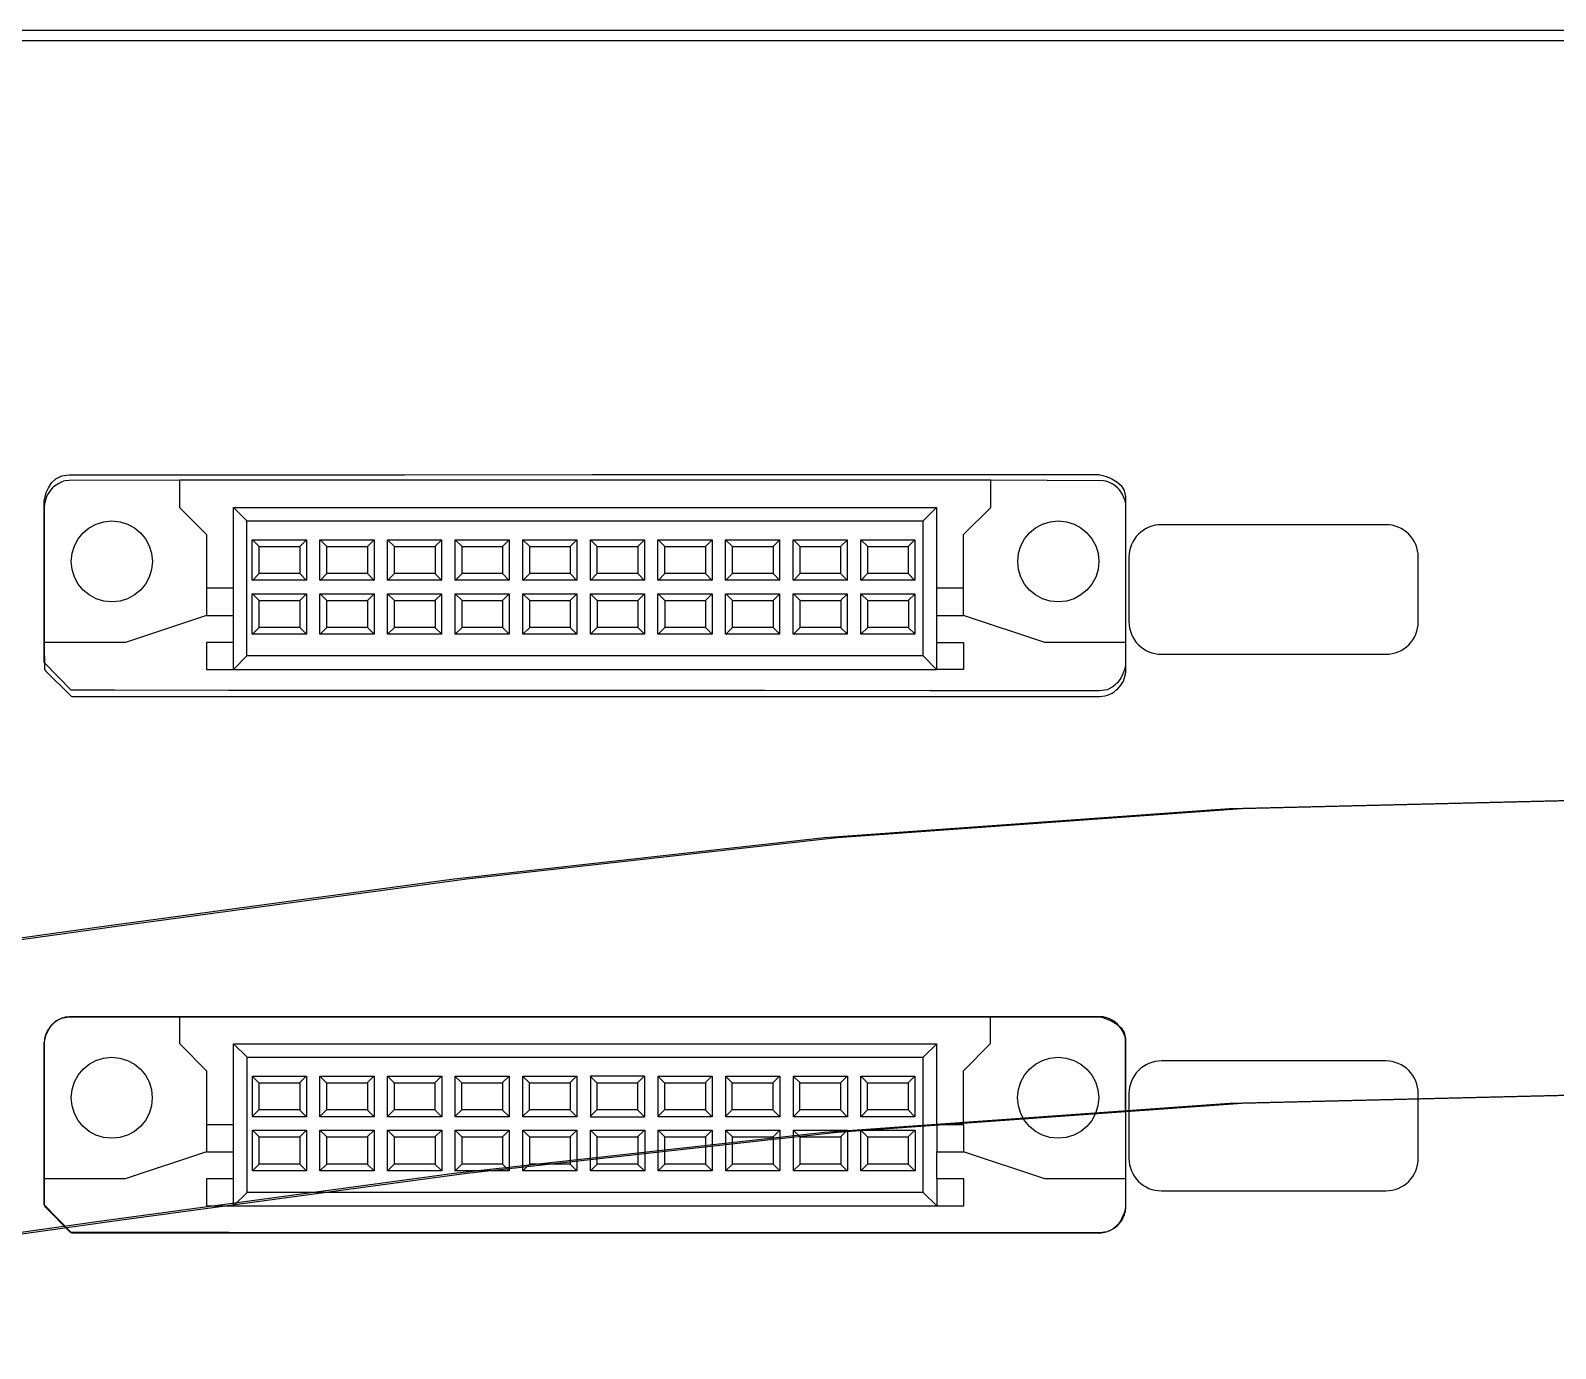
# Model space of a CAD drawing. Header units: metres. Extents: x 0 to 595, y 0 to 842.
# Drawn here: x 302 to 357.3, y 508.3 to 556.1 of the extents above; entities that cross this region are included whole.
import ezdxf

# ---------------------------------------------------------------- set-up
doc = ezdxf.new("R2010")
doc.units = ezdxf.units.M
doc.layers.add('SCHEMATICS', color=7, linetype='Continuous')

msp = doc.modelspace()

# ---------------------------------------------------------------- linework, layer by layer
at = {"layer": 'SCHEMATICS', "color": 7}
for p, q in [((402.861, 556.114), (219.936, 556.114)), ((223.3, 555.753), (397.534, 555.753)), ((302.729, 539.443), (302.628, 539.295)), ((302.801, 539.523), (302.729, 539.443)), ((302.879, 539.59), (302.801, 539.523)), ((303.027, 539.683), (302.879, 539.59)), ((303.146, 539.74), (303.027, 539.683)), ((303.207, 539.763), (303.146, 539.74)), ((303.267, 539.778), (303.207, 539.763)), ((303.405, 539.79), (303.267, 539.778)), ((307.409, 539.799), (303.405, 539.79)), ((336.836, 539.8), (307.409, 539.8)), ((307.409, 539.8), (307.409, 538.817)), ((336.836, 538.817), (336.836, 539.8)), ((340.922, 539.784), (336.836, 539.799)), ((341.009, 539.766), (340.922, 539.784)), ((341.088, 539.744), (341.009, 539.766)), ((341.171, 539.708), (341.088, 539.744)), ((341.264, 539.658), (341.171, 539.708)), ((341.352, 539.6), (341.264, 539.658)), ((341.435, 539.532), (341.352, 539.6)), ((341.505, 539.453), (341.435, 539.532)), ((341.562, 539.382), (341.505, 539.453)), ((341.609, 539.306), (341.562, 539.382)), ((302.503, 533.185), (302.503, 539.056)), ((302.52, 538.99), (302.504, 538.849)), ((302.504, 538.849), (302.504, 533.919)), ((302.555, 539.133), (302.52, 538.99)), ((302.585, 539.215), (302.555, 539.133)), ((302.628, 539.295), (302.585, 539.215)), ((341.667, 539.181), (341.609, 539.306)), ((341.712, 539.066), (341.667, 539.181)), ((341.724, 539.001), (341.712, 539.066)), ((341.732, 538.943), (341.724, 539.001)), ((341.739, 533.919), (341.732, 538.943)), ((307.409, 538.817), (308.39, 537.839)), ((309.365, 535.881), (309.365, 538.818)), ((309.856, 538.329), (309.365, 538.818)), ((309.365, 538.818), (334.868, 538.818)), ((309.856, 533.428), (309.856, 538.329)), ((309.856, 538.329), (334.381, 538.329)), ((334.381, 538.329), (334.869, 538.818)), ((334.381, 533.428), (334.381, 538.329)), ((334.879, 535.879), (334.879, 538.816)), ((335.855, 537.839), (336.836, 538.817)), ((308.39, 537.839), (308.39, 535.88)), ((335.855, 535.88), (335.855, 537.839)), ((351.171, 538.19), (343.029, 538.19)), ((310.301, 537.395), (310.056, 537.644)), ((310.303, 537.394), (311.778, 537.394)), ((310.303, 536.416), (310.303, 537.394)), ((311.775, 537.395), (312.02, 537.644)), ((311.778, 537.394), (311.778, 536.416)), ((312.753, 537.395), (312.507, 537.644)), ((312.755, 537.394), (314.227, 537.394)), ((312.755, 536.416), (312.755, 537.394)), ((314.225, 537.395), (314.47, 537.644)), ((314.227, 537.394), (314.227, 536.416)), ((315.205, 537.395), (314.959, 537.644)), ((315.207, 537.394), (316.679, 537.394)), ((315.207, 536.416), (315.207, 537.394)), ((316.677, 537.395), (316.923, 537.644)), ((316.679, 537.394), (316.679, 536.416)), ((317.658, 537.395), (317.41, 537.644)), ((317.659, 537.394), (319.128, 537.394)), ((317.659, 536.416), (317.659, 537.394)), ((319.126, 537.395), (319.372, 537.644)), ((319.128, 537.394), (319.128, 536.416)), ((320.112, 537.395), (319.866, 537.644)), ((320.113, 537.394), (321.582, 537.394)), ((320.113, 536.416), (320.113, 537.394)), ((321.581, 537.395), (321.826, 537.644)), ((321.582, 537.394), (321.582, 536.416)), ((322.563, 537.395), (322.317, 537.644)), ((322.564, 537.394), (324.031, 537.394)), ((322.564, 536.416), (322.564, 537.394)), ((324.03, 537.395), (324.279, 537.644)), ((324.031, 537.394), (324.031, 536.416)), ((325.015, 537.395), (324.768, 537.644)), ((325.017, 537.394), (326.49, 537.394)), ((325.017, 536.416), (325.017, 537.394)), ((326.489, 537.395), (326.732, 537.644)), ((326.49, 537.394), (326.49, 536.416)), ((327.465, 537.395), (327.22, 537.644)), ((327.466, 537.394), (328.941, 537.394)), ((327.466, 536.416), (327.466, 537.394)), ((328.939, 537.395), (329.182, 537.644)), ((328.941, 537.394), (328.941, 536.416)), ((329.922, 537.395), (329.677, 537.644)), ((329.92, 537.394), (331.392, 537.394)), ((329.92, 536.416), (329.92, 537.394)), ((331.392, 537.394), (331.392, 536.416)), ((331.393, 537.395), (331.636, 537.644)), ((332.373, 537.394), (332.126, 537.643)), ((332.373, 537.394), (333.843, 537.394)), ((332.373, 536.416), (332.373, 537.394)), ((333.843, 537.394), (334.089, 537.643)), ((333.843, 537.394), (333.843, 536.416)), ((341.851, 537.017), (341.851, 534.665)), ((352.346, 534.665), (352.346, 537.017)), ((310.056, 536.171), (310.301, 536.417)), ((311.778, 536.416), (310.303, 536.416)), ((311.775, 536.417), (312.02, 536.171)), ((312.507, 536.171), (312.753, 536.417)), ((314.227, 536.416), (312.755, 536.416)), ((314.225, 536.417), (314.47, 536.171)), ((314.959, 536.171), (315.205, 536.417)), ((316.679, 536.416), (315.207, 536.416)), ((316.677, 536.417), (316.923, 536.171)), ((317.41, 536.171), (317.658, 536.417)), ((319.128, 536.416), (317.659, 536.416)), ((319.126, 536.417), (319.372, 536.171)), ((319.866, 536.171), (320.112, 536.417)), ((321.582, 536.416), (320.113, 536.416)), ((321.581, 536.417), (321.826, 536.171)), ((322.317, 536.171), (322.563, 536.417)), ((324.031, 536.416), (322.564, 536.416)), ((324.03, 536.417), (324.279, 536.171)), ((324.768, 536.171), (325.015, 536.417)), ((326.49, 536.416), (325.017, 536.416)), ((326.489, 536.417), (326.732, 536.171)), ((327.22, 536.171), (327.465, 536.417)), ((328.941, 536.416), (327.466, 536.416)), ((328.939, 536.417), (329.182, 536.171)), ((329.677, 536.171), (329.922, 536.417)), ((331.392, 536.416), (329.92, 536.416)), ((331.393, 536.417), (331.636, 536.171)), ((332.125, 536.17), (332.372, 536.416)), ((333.843, 536.416), (332.373, 536.416)), ((333.843, 536.416), (334.089, 536.17)), ((310.3, 535.438), (310.055, 535.684)), ((311.774, 535.438), (312.019, 535.684)), ((312.752, 535.438), (312.506, 535.684)), ((314.224, 535.438), (314.469, 535.684)), ((315.205, 535.438), (314.959, 535.684)), ((316.677, 535.438), (316.923, 535.684)), ((317.658, 535.438), (317.41, 535.684)), ((319.126, 535.438), (319.372, 535.684)), ((320.112, 535.438), (319.866, 535.684)), ((321.581, 535.438), (321.826, 535.684)), ((322.564, 535.438), (322.318, 535.684)), ((324.031, 535.438), (324.28, 535.684)), ((325.017, 535.438), (324.77, 535.684)), ((326.491, 535.438), (326.734, 535.684)), ((327.468, 535.438), (327.223, 535.684)), ((328.942, 535.438), (329.185, 535.684)), ((329.922, 535.438), (329.677, 535.684)), ((331.393, 535.438), (331.636, 535.684)), ((332.374, 535.438), (332.127, 535.684)), ((333.845, 535.438), (334.091, 535.684)), ((310.303, 535.436), (311.778, 535.436)), ((310.303, 534.456), (310.303, 535.436)), ((311.778, 535.436), (311.778, 534.456)), ((312.756, 535.436), (314.228, 535.436)), ((312.756, 534.456), (312.756, 535.436)), ((314.228, 535.436), (314.228, 534.456)), ((315.209, 535.436), (316.681, 535.436)), ((315.209, 534.456), (315.209, 535.436)), ((316.681, 535.436), (316.681, 534.456)), ((317.662, 535.436), (319.131, 535.436)), ((317.662, 534.456), (317.662, 535.436)), ((319.131, 535.436), (319.131, 534.456)), ((320.117, 535.436), (321.586, 535.436)), ((320.117, 534.456), (320.117, 535.436)), ((321.586, 535.436), (321.586, 534.456)), ((322.569, 535.436), (324.036, 535.436)), ((322.569, 534.456), (322.569, 535.436)), ((324.036, 535.436), (324.036, 534.456)), ((325.022, 535.436), (326.495, 535.436)), ((325.022, 534.456), (325.022, 535.436)), ((326.495, 535.436), (326.495, 534.456)), ((327.472, 535.436), (328.947, 535.436)), ((327.472, 534.456), (327.472, 535.436)), ((328.947, 535.436), (328.947, 534.456)), ((329.927, 535.436), (331.399, 535.436)), ((329.927, 534.456), (329.927, 535.436)), ((331.399, 535.436), (331.399, 534.456)), ((332.38, 535.436), (333.85, 535.436)), ((332.38, 534.456), (332.38, 535.436)), ((333.85, 535.436), (333.85, 534.456)), ((308.39, 534.9), (305.445, 533.919)), ((309.365, 533.92), (309.365, 534.901)), ((310.055, 534.215), (310.3, 534.458)), ((311.778, 534.456), (310.303, 534.456)), ((311.774, 534.458), (312.019, 534.215)), ((312.506, 534.215), (312.752, 534.458)), ((314.228, 534.456), (312.756, 534.456)), ((314.224, 534.458), (314.469, 534.215)), ((314.959, 534.215), (315.205, 534.458)), ((316.681, 534.456), (315.209, 534.456)), ((316.677, 534.458), (316.923, 534.215)), ((317.41, 534.215), (317.658, 534.458)), ((319.131, 534.456), (317.662, 534.456)), ((319.126, 534.458), (319.372, 534.215)), ((319.866, 534.215), (320.112, 534.458)), ((321.586, 534.456), (320.117, 534.456)), ((321.581, 534.458), (321.826, 534.215)), ((322.318, 534.215), (322.564, 534.458)), ((324.036, 534.456), (322.569, 534.456)), ((324.031, 534.458), (324.28, 534.215)), ((324.77, 534.215), (325.017, 534.458)), ((326.495, 534.456), (325.022, 534.456)), ((326.491, 534.458), (326.734, 534.215)), ((327.223, 534.215), (327.468, 534.458)), ((328.947, 534.456), (327.472, 534.456)), ((328.942, 534.458), (329.185, 534.215)), ((329.677, 534.215), (329.922, 534.458)), ((331.399, 534.456), (329.927, 534.456)), ((331.393, 534.458), (331.636, 534.215)), ((332.127, 534.215), (332.374, 534.458)), ((333.85, 534.456), (332.38, 534.456)), ((333.845, 534.458), (334.091, 534.215)), ((334.879, 533.918), (334.879, 534.899)), ((338.798, 533.919), (335.855, 534.9)), ((305.445, 533.919), (302.504, 533.919)), ((302.504, 533.919), (302.507, 532.975)), ((334.868, 533.92), (335.851, 533.92)), ((334.879, 532.94), (334.879, 533.918)), ((335.851, 533.92), (335.851, 532.942)), ((341.74, 533.919), (338.798, 533.919)), ((341.736, 532.855), (341.739, 533.919)), ((309.856, 533.428), (309.365, 532.942)), ((334.381, 533.428), (309.856, 533.428)), ((334.381, 533.428), (334.869, 532.942)), ((343.029, 533.489), (351.171, 533.489)), ((303.477, 532.183), (302.503, 533.185)), ((302.507, 532.975), (302.513, 532.956)), ((302.513, 532.956), (302.516, 532.947)), ((302.516, 532.947), (302.517, 532.941)), ((302.517, 532.941), (302.526, 532.926)), ((302.526, 532.926), (302.564, 532.882)), ((302.564, 532.882), (303.437, 532.006)), ((309.365, 532.942), (334.868, 532.942)), ((335.851, 532.942), (334.868, 532.942)), ((341.706, 532.686), (341.724, 532.771)), ((341.724, 532.771), (341.736, 532.855)), ((341.312, 532.126), (341.381, 532.182)), ((341.381, 532.182), (341.445, 532.237)), ((341.445, 532.237), (341.559, 532.369)), ((341.559, 532.369), (341.604, 532.443)), ((341.604, 532.443), (341.648, 532.516)), ((341.648, 532.516), (341.682, 532.597)), ((341.682, 532.597), (341.706, 532.686)), ((303.437, 532.006), (303.464, 531.982)), ((303.464, 531.982), (303.48, 531.973)), ((303.48, 531.973), (303.519, 531.961)), ((303.519, 531.961), (303.536, 531.96)), ((303.536, 531.96), (340.791, 531.96)), ((340.791, 531.96), (340.982, 531.982)), ((340.982, 531.982), (341.07, 532.012)), ((341.07, 532.012), (341.163, 532.041)), ((341.163, 532.041), (341.238, 532.083)), ((341.238, 532.083), (341.312, 532.126)), ((302.798, 520.066), (302.726, 519.987)), ((302.876, 520.137), (302.798, 520.066)), ((303.024, 520.23), (302.876, 520.137)), ((303.143, 520.285), (303.024, 520.23)), ((303.204, 520.306), (303.143, 520.285)), ((303.264, 520.324), (303.204, 520.306)), ((303.402, 520.336), (303.264, 520.324)), ((307.406, 520.344), (303.402, 520.336)), ((336.833, 520.344), (307.406, 520.344)), ((307.406, 520.344), (307.406, 519.366)), ((336.833, 519.366), (336.833, 520.344)), ((340.919, 520.333), (336.833, 520.344)), ((341.006, 520.315), (340.919, 520.333)), ((341.085, 520.288), (341.006, 520.315)), ((341.168, 520.257), (341.085, 520.288)), ((341.261, 520.207), (341.168, 520.257)), ((341.349, 520.146), (341.261, 520.207)), ((341.432, 520.078), (341.349, 520.146)), ((341.502, 519.999), (341.432, 520.078)), ((302.517, 519.535), (302.501, 519.39)), ((302.552, 519.676), (302.517, 519.535)), ((302.582, 519.765), (302.552, 519.676)), ((302.625, 519.843), (302.582, 519.765)), ((302.726, 519.987), (302.625, 519.843)), ((341.559, 519.928), (341.502, 519.999)), ((341.606, 519.855), (341.559, 519.928)), ((341.664, 519.726), (341.606, 519.855)), ((341.709, 519.609), (341.664, 519.726)), ((341.721, 519.55), (341.709, 519.609)), ((341.729, 519.492), (341.721, 519.55)), ((341.736, 514.462), (341.729, 519.492)), ((302.501, 519.39), (302.501, 514.462)), ((302.503, 513.516), (302.503, 519.39)), ((307.406, 519.366), (308.387, 518.385)), ((309.373, 516.417), (309.373, 519.365)), ((309.864, 518.873), (309.373, 519.365)), ((309.373, 519.365), (334.876, 519.365)), ((334.389, 518.873), (334.877, 519.365)), ((334.876, 516.417), (334.876, 519.365)), ((335.852, 518.385), (336.833, 519.366)), ((308.387, 518.385), (308.387, 516.418)), ((309.864, 513.968), (309.864, 518.873)), ((309.864, 518.873), (334.389, 518.873)), ((334.389, 513.968), (334.389, 518.873)), ((335.852, 516.418), (335.852, 518.385)), ((351.171, 518.737), (343.029, 518.737)), ((310.291, 517.948), (310.046, 518.191)), ((310.3, 517.945), (311.775, 517.945)), ((310.3, 516.961), (310.3, 517.945)), ((311.765, 517.948), (312.01, 518.191)), ((311.775, 517.945), (311.775, 516.961)), ((312.743, 517.948), (312.497, 518.191)), ((312.752, 517.945), (314.224, 517.945)), ((312.752, 516.961), (312.752, 517.945)), ((314.215, 517.948), (314.46, 518.191)), ((314.224, 517.945), (314.224, 516.961)), ((315.195, 517.948), (314.949, 518.191)), ((315.204, 517.945), (316.676, 517.945)), ((315.204, 516.961), (315.204, 517.945)), ((316.667, 517.948), (316.913, 518.191)), ((316.676, 517.945), (316.676, 516.961)), ((317.648, 517.948), (317.4, 518.191)), ((317.656, 517.945), (319.125, 517.945)), ((317.656, 516.961), (317.656, 517.945)), ((319.116, 517.948), (319.362, 518.191)), ((319.125, 517.945), (319.125, 516.961)), ((320.102, 517.948), (319.856, 518.191)), ((320.11, 517.945), (321.579, 517.945)), ((320.11, 516.961), (320.11, 517.945)), ((321.571, 517.948), (321.816, 518.191)), ((321.579, 517.945), (321.579, 516.961)), ((322.553, 517.948), (322.307, 518.191)), ((324.277, 518.189), (322.315, 518.189)), ((322.315, 518.189), (322.315, 516.717)), ((322.561, 517.945), (324.028, 517.945)), ((322.561, 516.961), (322.561, 517.945)), ((324.02, 517.948), (324.269, 518.191)), ((324.028, 517.945), (324.028, 516.961)), ((324.284, 516.716), (324.284, 518.188)), ((325.005, 517.948), (324.758, 518.191)), ((325.014, 517.945), (326.487, 517.945)), ((325.014, 516.961), (325.014, 517.945)), ((326.479, 517.948), (326.722, 518.191)), ((326.487, 517.945), (326.487, 516.961)), ((327.455, 517.948), (327.21, 518.191)), ((327.463, 517.945), (328.938, 517.945)), ((327.463, 516.961), (327.463, 517.945)), ((328.929, 517.948), (329.172, 518.191)), ((328.938, 517.945), (328.938, 516.961)), ((329.919, 517.946), (329.674, 518.189)), ((329.917, 517.945), (331.389, 517.945)), ((329.917, 516.961), (329.917, 517.945)), ((331.389, 517.945), (331.389, 516.961)), ((331.39, 517.946), (331.633, 518.189)), ((332.37, 517.945), (332.123, 518.188)), ((332.37, 517.945), (333.84, 517.945)), ((332.37, 516.961), (332.37, 517.945)), ((333.84, 517.945), (334.086, 518.188)), ((333.84, 517.945), (333.84, 516.961)), ((341.851, 517.559), (341.851, 515.204)), ((352.346, 515.204), (352.346, 517.559)), ((310.046, 516.719), (310.291, 516.964)), ((311.775, 516.961), (310.3, 516.961)), ((311.765, 516.964), (312.01, 516.719)), ((312.497, 516.719), (312.743, 516.964)), ((314.224, 516.961), (312.752, 516.961)), ((314.215, 516.964), (314.46, 516.719)), ((314.949, 516.719), (315.195, 516.964)), ((316.676, 516.961), (315.204, 516.961)), ((316.667, 516.964), (316.913, 516.719)), ((317.4, 516.719), (317.648, 516.964)), ((319.125, 516.961), (317.656, 516.961)), ((319.116, 516.964), (319.362, 516.719)), ((319.856, 516.719), (320.102, 516.964)), ((321.579, 516.961), (320.11, 516.961)), ((321.571, 516.964), (321.816, 516.719)), ((322.307, 516.719), (322.553, 516.964)), ((322.315, 516.717), (324.277, 516.717)), ((324.028, 516.961), (322.561, 516.961)), ((324.02, 516.964), (324.269, 516.719)), ((324.758, 516.719), (325.005, 516.964)), ((326.487, 516.961), (325.014, 516.961)), ((326.479, 516.964), (326.722, 516.719)), ((327.21, 516.719), (327.455, 516.964)), ((328.938, 516.961), (327.463, 516.961)), ((328.929, 516.964), (329.172, 516.719)), ((329.674, 516.717), (329.919, 516.962)), ((331.389, 516.961), (329.917, 516.961)), ((331.39, 516.962), (331.633, 516.717)), ((332.122, 516.716), (332.369, 516.961)), ((333.84, 516.961), (332.37, 516.961)), ((333.84, 516.961), (334.086, 516.716)), ((310.297, 515.982), (310.052, 516.225)), ((311.771, 515.982), (312.016, 516.225)), ((312.749, 515.982), (312.503, 516.225)), ((314.221, 515.982), (314.466, 516.225)), ((315.202, 515.982), (314.956, 516.225)), ((316.674, 515.982), (316.92, 516.225)), ((317.655, 515.982), (317.407, 516.225)), ((319.123, 515.982), (319.369, 516.225)), ((320.109, 515.982), (319.863, 516.225)), ((321.578, 515.982), (321.823, 516.225)), ((322.561, 515.982), (322.315, 516.225)), ((324.028, 515.982), (324.277, 516.225)), ((325.014, 515.982), (324.767, 516.225)), ((326.488, 515.982), (326.731, 516.225)), ((327.465, 515.982), (327.22, 516.225)), ((328.939, 515.982), (329.182, 516.225)), ((329.919, 515.982), (329.674, 516.225)), ((331.39, 515.982), (331.633, 516.225)), ((332.371, 515.982), (332.124, 516.225)), ((333.842, 515.982), (334.088, 516.225)), ((310.3, 515.981), (311.775, 515.981)), ((310.3, 514.997), (310.3, 515.981)), ((311.775, 515.981), (311.775, 514.997)), ((312.753, 515.981), (314.225, 515.981)), ((312.753, 514.997), (312.753, 515.981)), ((314.225, 515.981), (314.225, 514.997)), ((315.206, 515.981), (316.678, 515.981)), ((315.206, 514.997), (315.206, 515.981)), ((316.678, 515.981), (316.678, 514.997)), ((317.659, 515.981), (319.128, 515.981)), ((317.659, 514.997), (317.659, 515.981)), ((319.128, 515.981), (319.128, 514.997)), ((320.114, 515.981), (321.583, 515.981)), ((320.114, 514.997), (320.114, 515.981)), ((321.583, 515.981), (321.583, 514.997)), ((322.566, 515.981), (324.033, 515.981)), ((322.566, 514.997), (322.566, 515.981)), ((324.033, 515.981), (324.033, 514.997)), ((325.019, 515.981), (326.492, 515.981)), ((325.019, 514.997), (325.019, 515.981)), ((326.492, 515.981), (326.492, 514.997)), ((327.469, 515.981), (328.944, 515.981)), ((327.469, 514.997), (327.469, 515.981)), ((328.944, 515.981), (328.944, 514.997)), ((329.924, 515.981), (331.396, 515.981)), ((329.924, 514.997), (329.924, 515.981)), ((331.396, 515.981), (331.396, 514.997)), ((332.377, 515.981), (333.847, 515.981)), ((332.377, 514.997), (332.377, 515.981)), ((333.847, 515.981), (333.847, 514.997)), ((308.387, 515.44), (305.442, 514.462)), ((309.373, 514.461), (309.373, 515.439)), ((334.876, 514.461), (334.876, 515.439)), ((338.795, 514.462), (335.852, 515.44)), ((310.052, 514.755), (310.297, 514.998)), ((311.775, 514.997), (310.3, 514.997)), ((311.771, 514.998), (312.016, 514.755)), ((312.503, 514.755), (312.749, 514.998)), ((314.225, 514.997), (312.753, 514.997)), ((314.221, 514.998), (314.466, 514.755)), ((314.956, 514.755), (315.202, 514.998)), ((316.678, 514.997), (315.206, 514.997)), ((316.674, 514.998), (316.92, 514.755)), ((317.407, 514.755), (317.655, 514.998)), ((319.128, 514.997), (317.659, 514.997)), ((319.123, 514.998), (319.369, 514.755)), ((319.863, 514.755), (320.109, 514.998)), ((321.583, 514.997), (320.114, 514.997)), ((321.578, 514.998), (321.823, 514.755)), ((322.315, 514.755), (322.561, 514.998)), ((324.033, 514.997), (322.566, 514.997)), ((324.028, 514.998), (324.277, 514.755)), ((324.767, 514.755), (325.014, 514.998)), ((326.492, 514.997), (325.019, 514.997)), ((326.488, 514.998), (326.731, 514.755)), ((327.22, 514.755), (327.465, 514.998)), ((328.944, 514.997), (327.469, 514.997)), ((328.939, 514.998), (329.182, 514.755)), ((329.674, 514.755), (329.919, 514.998)), ((331.396, 514.997), (329.924, 514.997)), ((331.39, 514.998), (331.633, 514.755)), ((332.124, 514.755), (332.371, 514.998)), ((333.847, 514.997), (332.377, 514.997)), ((333.842, 514.998), (334.088, 514.755)), ((305.442, 514.462), (302.501, 514.462)), ((302.501, 514.462), (302.504, 513.515)), ((309.864, 513.968), (309.373, 513.479)), ((334.389, 513.968), (309.864, 513.968)), ((334.389, 513.968), (334.877, 513.479)), ((341.737, 514.462), (338.795, 514.462)), ((341.733, 513.4), (341.736, 514.462)), ((343.029, 514.028), (351.171, 514.028)), ((303.477, 512.514), (302.503, 513.516)), ((302.504, 513.515), (302.51, 513.494)), ((302.51, 513.494), (302.513, 513.488)), ((302.513, 513.488), (302.514, 513.482)), ((302.514, 513.482), (302.523, 513.461)), ((302.523, 513.461), (302.561, 513.421)), ((302.561, 513.421), (303.434, 512.545)), ((309.373, 513.479), (334.876, 513.479)), ((341.721, 513.307), (341.733, 513.4)), ((341.442, 512.779), (341.556, 512.908)), ((341.556, 512.908), (341.601, 512.981)), ((341.601, 512.981), (341.645, 513.058)), ((341.645, 513.058), (341.679, 513.137)), ((341.679, 513.137), (341.703, 513.221)), ((341.703, 513.221), (341.721, 513.307)), ((303.434, 512.545), (303.461, 512.524)), ((303.461, 512.524), (303.477, 512.513)), ((303.477, 512.513), (303.497, 512.507)), ((303.497, 512.507), (303.516, 512.501)), ((303.516, 512.501), (303.533, 512.501)), ((303.533, 512.501), (340.788, 512.498)), ((340.788, 512.498), (340.979, 512.524)), ((340.979, 512.524), (341.067, 512.548)), ((341.067, 512.548), (341.16, 512.584)), ((341.16, 512.584), (341.235, 512.621)), ((341.235, 512.621), (341.309, 512.668)), ((341.309, 512.668), (341.378, 512.72)), ((341.378, 512.72), (341.442, 512.779))]:
    msp.add_line(p, q, dxfattribs=at)
for points in [[(302.503, 539.056), (302.509, 539.097), (302.531, 539.204), (302.577, 539.355), (302.654, 539.529), (302.767, 539.702), (302.925, 539.853), (303.135, 539.96), (303.402, 540.001)], [(303.402, 540.001), (305.236, 540.001), (309.576, 540.002), (315.572, 540.003), (322.379, 540.004), (329.149, 540.005), (335.033, 540.006), (339.186, 540.007), (340.758, 540.007)], [(340.758, 540.007), (340.799, 539.999), (340.907, 539.972), (341.06, 539.922), (341.236, 539.847), (341.412, 539.742), (341.567, 539.605), (341.677, 539.43), (341.721, 539.216)], [(341.721, 539.216), (341.723, 538.771), (341.724, 537.99), (341.725, 536.994), (341.724, 535.906), (341.723, 534.847), (341.722, 533.94), (341.721, 533.306), (341.721, 533.068)], [(303.483, 536.855), (303.513, 537.152), (303.599, 537.428), (303.735, 537.678), (303.915, 537.896), (304.133, 538.076), (304.383, 538.211), (304.659, 538.297), (304.956, 538.327)], [(304.956, 538.327), (305.252, 538.297), (305.527, 538.211), (305.777, 538.076), (305.995, 537.896), (306.174, 537.678), (306.31, 537.428), (306.396, 537.152), (306.426, 536.855)], [(337.816, 536.855), (337.846, 537.152), (337.931, 537.428), (338.067, 537.678), (338.246, 537.896), (338.463, 538.076), (338.713, 538.211), (338.989, 538.297), (339.285, 538.327)], [(339.285, 538.327), (339.582, 538.297), (339.859, 538.211), (340.11, 538.076), (340.329, 537.896), (340.509, 537.678), (340.645, 537.428), (340.731, 537.152), (340.761, 536.855)], [(342.195, 537.845), (342.117, 537.759), (342.048, 537.667), (341.989, 537.569), (341.94, 537.466), (341.902, 537.358), (341.874, 537.247), (341.857, 537.133), (341.851, 537.017)], [(343.029, 538.19), (342.912, 538.184), (342.797, 538.167), (342.686, 538.139), (342.577, 538.101), (342.474, 538.052), (342.375, 537.993), (342.282, 537.924), (342.195, 537.845)], [(352.002, 537.845), (351.915, 537.924), (351.822, 537.993), (351.723, 538.052), (351.619, 538.101), (351.511, 538.139), (351.4, 538.167), (351.286, 538.184), (351.171, 538.19)], [(352.346, 537.017), (352.34, 537.133), (352.323, 537.247), (352.295, 537.358), (352.256, 537.466), (352.207, 537.569), (352.148, 537.667), (352.08, 537.759), (352.002, 537.845)], [(312.015, 536.172), (310.051, 536.172), (310.051, 537.645), (312.015, 537.645), (312.015, 536.172)], [(314.465, 536.172), (312.503, 536.172), (312.503, 537.645), (314.465, 537.645), (314.465, 536.172)], [(316.919, 536.172), (314.955, 536.172), (314.955, 537.645), (316.919, 537.645), (316.919, 536.172)], [(319.369, 536.172), (317.407, 536.172), (317.407, 537.645), (319.369, 537.645), (319.369, 536.172)], [(321.822, 536.172), (319.863, 536.172), (319.863, 537.645), (321.822, 537.645), (321.822, 536.172)], [(324.276, 536.172), (322.314, 536.172), (322.314, 537.645), (324.276, 537.645), (324.276, 536.172)], [(326.729, 536.172), (324.765, 536.172), (324.765, 537.645), (326.729, 537.645), (326.729, 536.172)], [(329.18, 536.172), (327.218, 536.172), (327.218, 537.645), (329.18, 537.645), (329.18, 536.172)], [(331.631, 536.172), (329.672, 536.172), (329.672, 537.645), (331.631, 537.645), (331.631, 536.172)], [(334.085, 536.172), (332.121, 536.172), (332.121, 537.645), (334.085, 537.645), (334.085, 536.172)], [(304.956, 535.39), (304.659, 535.42), (304.383, 535.505), (304.133, 535.64), (303.915, 535.819), (303.735, 536.036), (303.599, 536.285), (303.513, 536.56), (303.483, 536.855)], [(306.426, 536.855), (306.396, 536.56), (306.31, 536.285), (306.174, 536.036), (305.995, 535.819), (305.777, 535.64), (305.527, 535.505), (305.252, 535.42), (304.956, 535.39)], [(339.285, 535.39), (338.989, 535.42), (338.713, 535.505), (338.463, 535.64), (338.246, 535.819), (338.067, 536.036), (337.931, 536.285), (337.846, 536.56), (337.816, 536.855)], [(340.761, 536.855), (340.731, 536.56), (340.645, 536.285), (340.509, 536.036), (340.329, 535.819), (340.11, 535.64), (339.859, 535.505), (339.582, 535.42), (339.285, 535.39)], [(309.365, 535.881), (308.385, 535.881), (308.385, 534.901), (309.365, 534.901), (309.365, 535.881)], [(312.015, 534.216), (310.051, 534.216), (310.051, 535.685), (312.015, 535.685), (312.015, 534.216)], [(314.465, 534.216), (312.503, 534.216), (312.503, 535.685), (314.465, 535.685), (314.465, 534.216)], [(316.919, 534.216), (314.955, 534.216), (314.955, 535.685), (316.919, 535.685), (316.919, 534.216)], [(319.369, 534.216), (317.407, 534.216), (317.407, 535.685), (319.369, 535.685), (319.369, 534.216)], [(321.821, 534.216), (319.862, 534.216), (319.862, 535.685), (321.821, 535.685), (321.821, 534.216)], [(324.276, 534.216), (322.314, 534.216), (322.314, 535.685), (324.276, 535.685), (324.276, 534.216)], [(326.729, 534.216), (324.765, 534.216), (324.765, 535.685), (326.729, 535.685), (326.729, 534.216)], [(329.18, 534.216), (327.218, 534.216), (327.218, 535.685), (329.18, 535.685), (329.18, 534.216)], [(331.631, 534.216), (329.672, 534.216), (329.672, 535.685), (331.631, 535.685), (331.631, 534.216)], [(334.085, 534.216), (332.121, 534.216), (332.121, 535.685), (334.085, 535.685), (334.085, 534.216)], [(334.868, 534.901), (335.851, 534.901), (335.851, 535.881), (334.868, 535.881), (334.868, 534.901)], [(341.851, 534.665), (341.857, 534.549), (341.874, 534.435), (341.902, 534.323), (341.94, 534.215), (341.989, 534.111), (342.048, 534.013), (342.117, 533.92), (342.195, 533.835)], [(352.002, 533.835), (352.08, 533.92), (352.148, 534.013), (352.207, 534.111), (352.256, 534.215), (352.295, 534.323), (352.323, 534.435), (352.34, 534.549), (352.346, 534.665)], [(309.365, 533.92), (308.385, 533.92), (308.385, 532.942), (309.365, 532.942), (309.365, 533.92)], [(342.195, 533.835), (342.282, 533.756), (342.375, 533.687), (342.474, 533.628), (342.577, 533.578), (342.686, 533.54), (342.797, 533.512), (342.912, 533.495), (343.029, 533.489)], [(351.171, 533.489), (351.286, 533.495), (351.4, 533.512), (351.511, 533.54), (351.619, 533.578), (351.723, 533.628), (351.822, 533.687), (351.915, 533.756), (352.002, 533.835)], [(341.721, 533.068), (341.713, 533.029), (341.686, 532.927), (341.634, 532.782), (341.551, 532.617), (341.431, 532.451), (341.267, 532.306), (341.055, 532.204), (340.788, 532.165)], [(340.788, 532.165), (338.957, 532.166), (334.624, 532.168), (328.635, 532.171), (321.835, 532.174), (315.074, 532.177), (309.195, 532.18), (305.048, 532.182), (303.477, 532.183)], [(361.925, 528.281), (345.5, 527.881), (330.801, 526.828), (317.374, 525.338), (304.764, 523.63), (292.517, 521.922), (280.179, 520.432), (267.297, 519.379), (253.415, 518.979)], [(362.384, 528.281), (345.96, 527.881), (331.261, 526.828), (317.833, 525.338), (305.223, 523.63), (292.977, 521.922), (280.639, 520.432), (267.757, 519.379), (253.876, 518.979)], [(302.503, 519.39), (302.509, 519.431), (302.531, 519.538), (302.577, 519.689), (302.654, 519.863), (302.767, 520.037), (302.925, 520.188), (303.135, 520.295), (303.402, 520.336)], [(303.402, 520.336), (305.236, 520.336), (309.576, 520.337), (315.572, 520.339), (322.379, 520.34), (329.149, 520.341), (335.033, 520.343), (339.186, 520.344), (340.758, 520.344)], [(340.758, 520.344), (340.799, 520.336), (340.907, 520.309), (341.06, 520.259), (341.236, 520.183), (341.412, 520.078), (341.567, 519.94), (341.677, 519.765), (341.721, 519.55)], [(341.721, 519.55), (341.723, 519.105), (341.724, 518.323), (341.725, 517.327), (341.724, 516.239), (341.723, 515.18), (341.722, 514.272), (341.721, 513.638), (341.721, 513.4)], [(303.48, 517.402), (303.51, 517.699), (303.596, 517.976), (303.732, 518.226), (303.912, 518.444), (304.13, 518.623), (304.38, 518.759), (304.656, 518.844), (304.953, 518.874)], [(304.953, 518.874), (305.249, 518.844), (305.524, 518.759), (305.774, 518.623), (305.992, 518.444), (306.171, 518.226), (306.307, 517.976), (306.393, 517.699), (306.423, 517.402)], [(337.813, 517.402), (337.843, 517.699), (337.928, 517.976), (338.064, 518.226), (338.243, 518.444), (338.46, 518.623), (338.71, 518.759), (338.986, 518.844), (339.282, 518.874)], [(339.282, 518.874), (339.579, 518.844), (339.856, 518.759), (340.107, 518.623), (340.326, 518.444), (340.506, 518.226), (340.642, 517.976), (340.728, 517.699), (340.758, 517.402)], [(342.195, 518.395), (342.117, 518.307), (342.048, 518.213), (341.989, 518.114), (341.94, 518.01), (341.902, 517.902), (341.874, 517.79), (341.857, 517.676), (341.851, 517.559)], [(343.029, 518.737), (342.912, 518.731), (342.797, 518.714), (342.686, 518.687), (342.577, 518.648), (342.474, 518.6), (342.375, 518.541), (342.282, 518.473), (342.195, 518.395)], [(352.002, 518.395), (351.915, 518.473), (351.822, 518.541), (351.723, 518.6), (351.619, 518.648), (351.511, 518.687), (351.4, 518.714), (351.286, 518.731), (351.171, 518.737)], [(352.346, 517.559), (352.34, 517.676), (352.323, 517.79), (352.295, 517.902), (352.256, 518.01), (352.207, 518.114), (352.148, 518.213), (352.08, 518.307), (352.002, 518.395)], [(312.016, 516.717), (310.052, 516.717), (310.052, 518.189), (312.016, 518.189), (312.016, 516.717)], [(314.466, 516.717), (312.504, 516.717), (312.504, 518.189), (314.466, 518.189), (314.466, 516.717)], [(316.92, 516.717), (314.956, 516.717), (314.956, 518.189), (316.92, 518.189), (316.92, 516.717)], [(319.37, 516.717), (317.408, 516.717), (317.408, 518.189), (319.37, 518.189), (319.37, 516.717)], [(321.823, 516.717), (319.864, 516.717), (319.864, 518.189), (321.823, 518.189), (321.823, 516.717)], [(326.737, 516.716), (324.773, 516.716), (324.773, 518.188), (326.737, 518.188), (326.737, 516.716)], [(329.188, 516.716), (327.226, 516.716), (327.226, 518.188), (329.188, 518.188), (329.188, 516.716)], [(331.639, 516.716), (329.68, 516.716), (329.68, 518.188), (331.639, 518.188), (331.639, 516.716)], [(334.086, 516.717), (332.122, 516.717), (332.122, 518.189), (334.086, 518.189), (334.086, 516.717)], [(253.414, 508.31), (267.296, 508.71), (280.179, 509.763), (292.517, 511.252), (304.764, 512.96), (317.373, 514.667), (330.801, 516.156), (345.5, 517.209), (361.924, 517.609)], [(253.876, 508.309), (267.757, 508.709), (280.639, 509.762), (292.977, 511.251), (305.223, 512.959), (317.833, 514.666), (331.261, 516.155), (345.96, 517.208), (362.384, 517.608)], [(304.953, 515.932), (304.656, 515.962), (304.38, 516.047), (304.13, 516.182), (303.912, 516.362), (303.732, 516.579), (303.596, 516.829), (303.51, 517.105), (303.48, 517.402)], [(306.423, 517.402), (306.393, 517.105), (306.307, 516.829), (306.171, 516.579), (305.992, 516.362), (305.774, 516.182), (305.524, 516.047), (305.249, 515.962), (304.953, 515.932)], [(339.282, 515.932), (338.986, 515.962), (338.71, 516.047), (338.46, 516.182), (338.243, 516.362), (338.064, 516.579), (337.928, 516.829), (337.843, 517.105), (337.813, 517.402)], [(340.758, 517.402), (340.728, 517.105), (340.642, 516.829), (340.506, 516.579), (340.326, 516.362), (340.107, 516.182), (339.856, 516.047), (339.579, 515.962), (339.282, 515.932)], [(309.366, 516.419), (308.386, 516.419), (308.386, 515.441), (309.366, 515.441), (309.366, 516.419)], [(312.016, 514.755), (310.052, 514.755), (310.052, 516.225), (312.016, 516.225), (312.016, 514.755)], [(314.466, 514.755), (312.504, 514.755), (312.504, 516.225), (314.466, 516.225), (314.466, 514.755)], [(316.92, 514.755), (314.956, 514.755), (314.956, 516.225), (316.92, 516.225), (316.92, 514.755)], [(319.37, 514.755), (317.408, 514.755), (317.408, 516.225), (319.37, 516.225), (319.37, 514.755)], [(321.822, 514.755), (319.863, 514.755), (319.863, 516.225), (321.822, 516.225), (321.822, 514.755)], [(324.284, 514.754), (322.322, 514.754), (322.322, 516.224), (324.284, 516.224), (324.284, 514.754)], [(326.737, 514.754), (324.773, 514.754), (324.773, 516.224), (326.737, 516.224), (326.737, 514.754)], [(329.188, 514.754), (327.226, 514.754), (327.226, 516.224), (329.188, 516.224), (329.188, 514.754)], [(331.639, 514.754), (329.68, 514.754), (329.68, 516.224), (331.639, 516.224), (331.639, 514.754)], [(334.093, 514.754), (332.129, 514.754), (332.129, 516.224), (334.093, 516.224), (334.093, 514.754)], [(334.876, 515.439), (335.859, 515.439), (335.859, 516.417), (334.876, 516.417), (334.876, 515.439)], [(341.851, 515.204), (341.857, 515.089), (341.874, 514.976), (341.902, 514.864), (341.94, 514.756), (341.989, 514.651), (342.048, 514.552), (342.117, 514.459), (342.195, 514.372)], [(352.002, 514.372), (352.08, 514.459), (352.148, 514.552), (352.207, 514.651), (352.256, 514.756), (352.295, 514.864), (352.323, 514.976), (352.34, 515.089), (352.346, 515.204)], [(309.366, 514.463), (308.386, 514.463), (308.386, 513.48), (309.366, 513.48), (309.366, 514.463)], [(334.876, 513.478), (335.859, 513.478), (335.859, 514.461), (334.876, 514.461), (334.876, 513.478)], [(342.195, 514.372), (342.282, 514.295), (342.375, 514.226), (342.474, 514.167), (342.577, 514.118), (342.686, 514.079), (342.797, 514.051), (342.912, 514.034), (343.029, 514.028)], [(351.171, 514.028), (351.286, 514.034), (351.4, 514.051), (351.511, 514.079), (351.619, 514.118), (351.723, 514.167), (351.822, 514.226), (351.915, 514.295), (352.002, 514.372)], [(341.721, 513.4), (341.713, 513.361), (341.686, 513.259), (341.634, 513.115), (341.551, 512.949), (341.431, 512.784), (341.267, 512.64), (341.055, 512.538), (340.788, 512.499)], [(340.788, 512.499), (338.957, 512.5), (334.624, 512.501), (328.635, 512.504), (321.835, 512.507), (315.074, 512.509), (309.195, 512.512), (305.048, 512.513), (303.477, 512.514)]]:
    msp.add_lwpolyline(points, dxfattribs=at)

doc.saveas('drawing.dxf')
